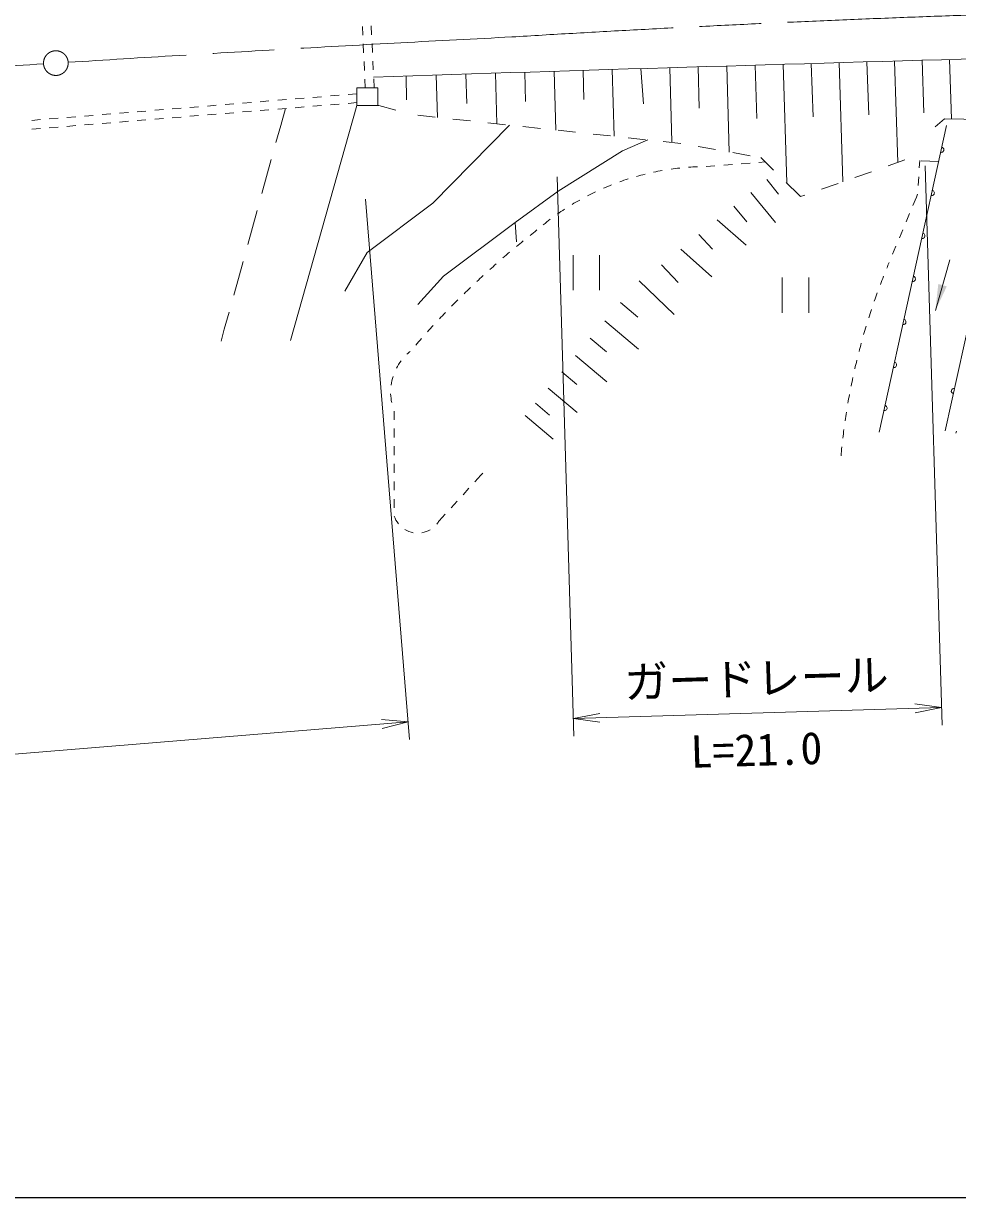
# Model space of a CAD drawing. Units: millimetres, scale not verified. Extents: x 40000 to 680000, y 20000 to 380000.
# Drawn here: x 470871 to 523859, y 205000 to 271621 of the extents above; entities that cross this region are included whole.
import ezdxf
from ezdxf.enums import TextEntityAlignment as Align

# ---------------------------------------------------------------- set-up
doc = ezdxf.new("R2010")
doc.units = ezdxf.units.MM
doc.header["$LTSCALE"] = 1000
doc.linetypes.add('CHAIN', pattern=[18.5, 12, -1.5, 3.5, -1.5])
for name, color, linetype, lineweight in [('M-BGD', 7, 'Continuous', 13), ('M-BMK', 2, 'CHAIN', 13), ('M-STR-HTXT', 7, 'Continuous', 13), ('M-TTL-BAND', 7, 'Continuous', 25)]:
    doc.layers.add(name, color=color, linetype=linetype, lineweight=lineweight)
doc.styles.add('ＭＳ ゴシック', font='')
doc.styles.get('ＭＳ ゴシック').set_extended_font_data('MS Gothic')

# ---------------------------------------------------------------- blocks, each defined once
blk = doc.blocks.new('田')
at = {"color": 7, "linetype": 'Continuous', "lineweight": 13}
for p, q in [((-0.75, 2), (-0.75, 0)), ((0.75, 0), (0.75, 2))]:
    blk.add_line(p, q, dxfattribs=at)
blk = doc.blocks.new('filled_arrow')
at = {"color": 0, "linetype": 'Continuous', "lineweight": -2}
blk.add_solid([(7.5, 1.25), (0, 0), (7.5, -1.25)], dxfattribs=at)
blk = doc.blocks.new('open_arrow')
at = {"color": 0, "linetype": 'Continuous', "lineweight": -2}
blk.add_lwpolyline([(7.5, 1.25), (0, 0), (7.5, -1.25)], dxfattribs=at)

msp = doc.modelspace()

# ---------------------------------------------------------------- linework, layer by layer
at = {"layer": 'M-BGD'}
for p, q in [((490120, 270957), (490096, 271456)), ((490620, 270981), (490596, 271480)), ((490667, 269982), (490643, 270481)), ((490168, 269958), (490144, 270457)), ((490216, 268959), (490192, 269459)), ((490715, 268983), (490691, 269483)), ((509150, 269161), (509206, 266813)), ((510767, 269209), (510912, 264326)), ((512371, 269257), (512473, 266222)), ((513972, 269305), (514172, 262570)), ((515561, 269352), (515662, 266332)), ((517148, 269398), (517348, 262637)), ((518721, 269444), (518822, 266440)), ((520293, 269489), (520464, 263735)), ((521852, 269533), (521953, 266548)), ((523410, 269577), (523510, 266201)), ((490763, 267984), (490739, 268484)), ((492589, 268640), (492605, 267294)), ((494284, 268695), (494355, 266291)), ((495964, 268750), (496013, 267086)), ((497642, 268803), (497728, 265930)), ((499307, 268856), (499356, 267201)), ((500970, 268909), (501069, 265572)), ((502619, 268960), (502668, 267314)), ((504266, 269011), (504379, 265218)), ((505900, 269062), (506038, 267054)), ((507532, 269112), (507657, 264902)), ((490979, 267972), (489779, 267972)), ((489779, 267972), (489779, 266972)), ((490263, 267972), (490240, 268460)), ((490764, 267972), (490763, 267984)), ((490979, 266972), (490979, 267972)), ((484796, 267223), (484298, 267182)), ((485793, 267304), (485294, 267263)), ((486789, 267386), (486291, 267345)), ((487786, 267467), (487288, 267426)), ((488783, 267549), (488284, 267508)), ((489779, 267630), (489281, 267589)), ((475826, 266490), (475327, 266449)), ((476822, 266571), (476324, 266530)), ((477819, 266653), (477321, 266612)), ((478816, 266734), (478317, 266693)), ((479813, 266815), (479314, 266775)), ((480809, 266897), (480311, 266856)), ((481806, 266978), (481308, 266938)), ((482803, 267060), (482304, 267019)), ((482803, 266558), (482304, 266517)), ((483799, 267141), (483301, 267101)), ((483799, 266640), (483301, 266599)), ((484796, 266721), (484298, 266680)), ((485793, 266803), (485294, 266762)), ((485730, 266797), (485463, 265834)), ((489779, 266972), (486015, 253637)), ((486789, 266884), (486291, 266843)), ((487786, 266965), (487288, 266925)), ((488783, 267047), (488284, 267006)), ((489779, 267128), (489281, 267088)), ((489779, 266972), (490979, 266972)), ((491023, 266960), (490979, 266972)), ((491989, 266701), (491023, 266960)), ((471839, 266164), (471341, 266123)), ((472836, 266245), (472337, 266204)), ((473832, 266327), (473334, 266286)), ((473832, 265825), (473334, 265784)), ((474829, 266408), (474331, 266367)), ((474829, 265906), (474331, 265866)), ((475826, 265988), (475327, 265947)), ((476822, 266069), (476324, 266029)), ((477819, 266151), (477321, 266110)), ((478816, 266232), (478317, 266192)), ((479813, 266314), (479314, 266273)), ((480809, 266395), (480311, 266354)), ((481806, 266477), (481308, 266436)), ((485463, 265834), (485196, 264870)), ((494235, 266304), (493241, 266410)), ((496224, 266091), (495230, 266197)), ((498213, 265878), (497218, 265984)), ((523235, 265825), (519411, 248431)), ((523113, 266208), (522583, 265750)), ((526899, 266142), (523113, 266208)), ((471839, 265662), (471341, 265621)), ((472836, 265744), (472337, 265703)), ((500201, 265665), (499207, 265771)), ((502190, 265452), (501195, 265558)), ((504178, 265239), (503184, 265346)), ((526834, 265226), (523160, 248506)), ((506167, 265026), (505173, 265133)), ((508156, 264813), (507161, 264920)), ((510125, 264465), (509140, 264639)), ((484930, 263906), (484663, 262942)), ((512095, 264116), (511110, 264291)), ((513423, 263306), (512710, 264007)), ((520864, 263876), (519921, 263544)), ((521690, 263424), (521717, 263837)), ((521788, 263834), (522787, 263789)), ((509599, 263501), (510097, 263541)), ((510596, 263581), (511094, 263621)), ((511593, 263661), (512091, 263701)), ((512589, 263741), (512952, 263770)), ((518978, 263211), (518034, 262879)), ((484663, 262942), (484397, 261978)), ((513036, 262769), (513707, 261942)), ((514850, 261904), (514136, 262605)), ((517091, 262547), (516148, 262214)), ((521627, 262426), (521659, 262925)), ((501211, 262100), (498755, 260322)), ((512135, 262038), (513526, 260325)), ((514960, 261796), (514850, 261904)), ((515205, 261882), (514960, 261796)), ((521524, 261757), (521595, 261927)), ((511179, 261261), (511899, 260374)), ((521331, 261295), (521524, 261757)), ((484130, 261015), (483863, 260051)), ((520946, 260373), (521139, 260834)), ((483863, 260051), (483597, 259087)), ((498755, 260322), (498840, 259221)), ((510216, 260479), (511872, 259048)), ((520561, 259450), (520753, 259911)), ((509193, 259649), (509968, 258813)), ((489103, 256427), (490373, 258629)), ((508164, 258813), (509928, 257249)), ((520176, 258527), (520368, 258988)), ((483330, 258123), (483063, 257159)), ((507070, 257925), (508003, 256928)), ((522602, 255328), (523417, 258215)), ((483063, 257159), (482797, 256196)), ((505798, 257008), (507777, 255116)), ((482530, 255232), (482263, 254268)), ((504739, 255796), (505726, 254964)), ((503856, 254748), (505761, 253142)), ((482263, 254268), (482079, 253600)), ((503023, 253761), (503941, 252986)), ((502196, 252779), (503968, 251285)), ((501416, 251854), (502270, 251134)), ((500641, 250935), (502288, 249546)), ((499910, 250068), (500704, 249399)), ((491905, 249631), (491905, 249131)), ((499328, 249378), (500915, 248040)), ((491905, 248631), (491905, 248131)), ((491905, 247631), (491905, 247131)), ((491905, 246631), (491905, 246131)), ((496481, 245619), (496819, 245988)), ((496819, 245988), (496928, 246107)), ((491905, 245631), (491905, 245131)), ((495806, 244882), (496143, 245251)), ((491905, 244631), (491905, 244131)), ((495130, 244145), (495468, 244514)), ((494454, 243408), (494792, 243777))]:
    msp.add_line(p, q, dxfattribs=at)
for points in [[(490373, 258629), (494099, 261423), (498445, 265853)], [(506286, 265014), (504851, 264386), (501211, 262100)], [(498755, 260322), (494691, 257274), (493252, 255665)]]:
    msp.add_lwpolyline(points, dxfattribs=at)
for centre, radius, start, end in [((720359, -6714887), 6987240, 91.59163, 91.88327), ((522933, 264454), 150, 257.602, 77.602), ((509678, 248696), 14806, 99.98011, 101.91501), ((509678, 248696), 14806, 96.11032, 98.04522), ((509678, 248696), 14806, 92.24053, 94.17542), ((509678, 248696), 14806, 107.7197, 109.6546), ((509678, 248696), 14806, 103.84991, 105.7848), ((509678, 248696), 14806, 115.45928, 117.39418), ((509678, 248696), 14806, 111.58949, 113.52439), ((522397, 262012), 150, 257.602, 77.602), ((509678, 248696), 14806, 119.32908, 121.26397), ((509678, 248696), 14806, 127.06866, 129.00356), ((509678, 248696), 14806, 123.19887, 125.13377), ((530142, 221248), 49016, 127.94456, 128.52901), ((530142, 221248), 49016, 129.11346, 129.69792), ((521860, 259570), 150, 257.602, 77.602), ((530142, 221248), 49016, 130.28237, 130.86682), ((530142, 221248), 49016, 131.45128, 132.03573), ((553789, 243819), 36685, 157.14875, 157.70053), ((530142, 221248), 49016, 132.62019, 133.20464), ((553789, 243819), 36685, 158.48145, 159.26236), ((521323, 257128), 150, 257.602, 77.602), ((530142, 221248), 49016, 133.78909, 134.37355), ((530142, 221248), 49016, 134.958, 135.54245), ((553789, 243819), 36685, 160.04328, 160.82419), ((530142, 221248), 49016, 136.12691, 136.71136), ((553789, 243819), 36685, 161.60511, 162.38602), ((520786, 254687), 150, 257.602, 77.602), ((530142, 221248), 49016, 137.29581, 137.88027), ((553789, 243819), 36685, 163.16694, 163.94785), ((530142, 221248), 49016, 138.46472, 139.04918), ((553789, 243819), 36685, 164.72877, 165.50968), ((494628, 250712), 2929, 128.48564, 133.19548), ((553789, 243819), 36685, 166.2906, 167.07151), ((494628, 250712), 2929, 142.97491, 152.75435), ((520250, 252245), 150, 257.602, 77.602), ((494628, 250712), 2929, 162.53378, 172.31322), ((553789, 243819), 36685, 167.85243, 168.63334), ((494628, 250712), 2929, 182.09265, 191.87209), ((553789, 243819), 36685, 169.41426, 170.19517), ((523656, 250762), 150, 77.60729, 257.60729), ((519713, 249803), 150, 257.602, 77.602), ((553789, 243819), 36685, 170.97609, 171.757), ((553789, 243819), 36685, 172.53792, 173.31883), ((540756, 244337), 17460, 166.24532, 166.62867), ((553789, 243819), 36685, 174.09975, 174.88066), ((493237, 244101), 1400, 197.91717, 218.37501), ((493237, 244101), 1400, 320.66423, 330.32805), ((493237, 244101), 1400, 238.83285, 259.2907), ((493237, 244101), 1400, 279.74854, 300.20639)]:
    msp.add_arc(centre, radius, start, end, dxfattribs=at)
at = {"layer": 'M-BMK'}
msp.add_circle((472707, 269373), 700, dxfattribs=at)
for centre, radius, start, end in [((559374, -727293), 1000000, 91.90056, 93.48542), ((600881, -1738322), 2011782, 92.9148, 93.63295), ((600881, -1738322), 2011782, 93.67282, 96.50531)]:
    msp.add_arc(centre, radius, start, end, dxfattribs=at)
at = {"layer": 'M-STR-HTXT'}
for p, q in [((522032, 263536), (522981, 231804)), ((501149, 262911), (502099, 231179)), ((490268, 261650), (492773, 230997)), ((502069, 232178), (522951, 232803)), ((414426, 225597), (492692, 231993))]:
    msp.add_line(p, q, dxfattribs=at)
at = {"layer": 'M-TTL-BAND'}
msp.add_line((40000, 205000), (579000, 205000), dxfattribs=at)

# ---------------------------------------------------------------- block references
at = {"layer": 'M-BGD', "xscale": 1000, "yscale": 1000}
for p in [(502800, 256483), (514670, 255200)]:
    msp.add_blockref('田', p, dxfattribs=at)
at = {"layer": 'M-BGD', "xscale": 200, "yscale": 200, "rotation": 74.2}
msp.add_blockref('filled_arrow', (522602, 255328), dxfattribs=at)
at = {"layer": 'M-STR-HTXT', "xscale": 200, "yscale": 200}
for p, rotation in [((522951, 232803), 181.7), ((492692, 231993), 184.7), ((502069, 232178), 1.7)]:
    msp.add_blockref('open_arrow', p, dxfattribs=dict(at, rotation=rotation))

# ---------------------------------------------------------------- texts
at = {"layer": 'M-STR-HTXT', "style": 'ＭＳ ゴシック'}
for s, p in [('ガードレール', (512495, 232991)), ('L=21.0', (512495, 228945))]:
    msp.add_text(s, height=1833, rotation=1.714, dxfattribs=at).set_placement(p, align=Align.BOTTOM_CENTER)

doc.saveas('drawing.dxf')
